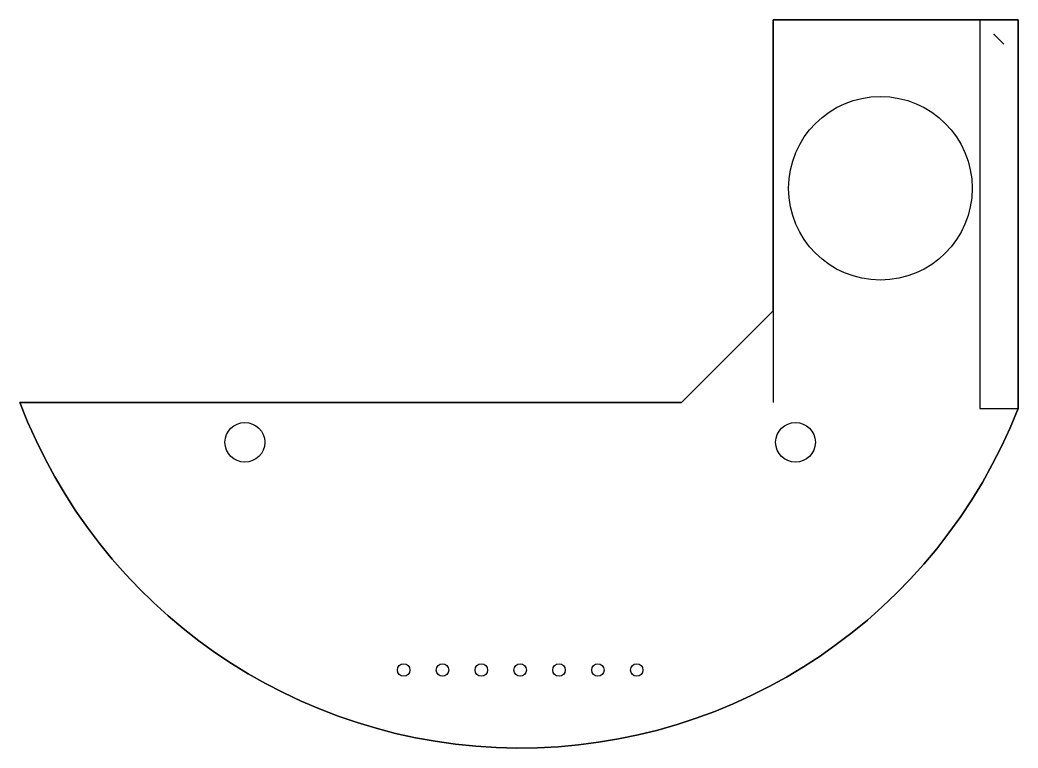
# Model space of a CAD drawing. Header units: millimetres. Extents: x -65.3 to 0, y -47.6 to 0.
import ezdxf

# ---------------------------------------------------------------- set-up
doc = ezdxf.new("R2010")
doc.units = ezdxf.units.MM
doc.layers.get('0').update_dxf_attribs({"linetype": 'CONTINUOUS'})

msp = doc.modelspace()

# ---------------------------------------------------------------- linework, layer by layer
for p, q in [((0, 0), (-16, 0)), ((-16, 0), (-16, -25)), ((-0.93, -1.59), (-1.57, -0.95))]:
    msp.add_line(p, q)
for points in [[(-16, -19), (-22, -25), (-65.254, -25, 0.685797), (0, -25.4), (0, 0), (-16, 0)], [(-22, -25), (-16, -19), (-16, 0), (0, 0), (0, -25.4, -0.685797), (-65.254, -25)]]:
    msp.add_lwpolyline(points, format="xyb", close=True)
msp.add_lwpolyline([(0, -25.4), (0, 0), (-2.5, 0), (-2.5, -25.4)], close=True)
for centre, radius in [((-9, -11), 6), ((-50.55, -27.6), 1.3), ((-14.55, -27.6), 1.3), ((-40.17, -42.479), 0.406), ((-37.63, -42.479), 0.406), ((-35.09, -42.479), 0.406), ((-32.55, -42.479), 0.406), ((-30.01, -42.479), 0.406), ((-27.47, -42.479), 0.406), ((-24.93, -42.479), 0.406)]:
    msp.add_circle(centre, radius)
msp.add_point((-1.57, -0.95))

doc.saveas('drawing.dxf')
